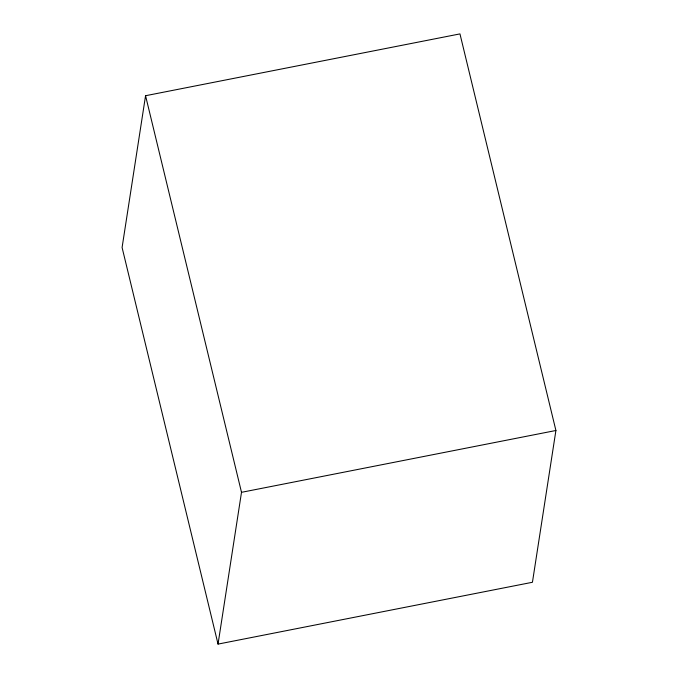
<?xml version="1.0" encoding="UTF-8"?>
<svg xmlns="http://www.w3.org/2000/svg" width="678" height="678" viewBox="0 0 678 678"><rect width="100%" height="100%" fill="white"/><g stroke="black" fill="none" stroke-linecap="round" stroke-linejoin="round"><path stroke-width="1.02" d="M145.558 95.725L122.091 247.504L218.036 644.1L532.442 582.275L555.909 430.496L459.964 33.9L145.558 95.725L241.504 492.321L218.036 644.1M241.504 492.321L555.909 430.496"/></g></svg>
